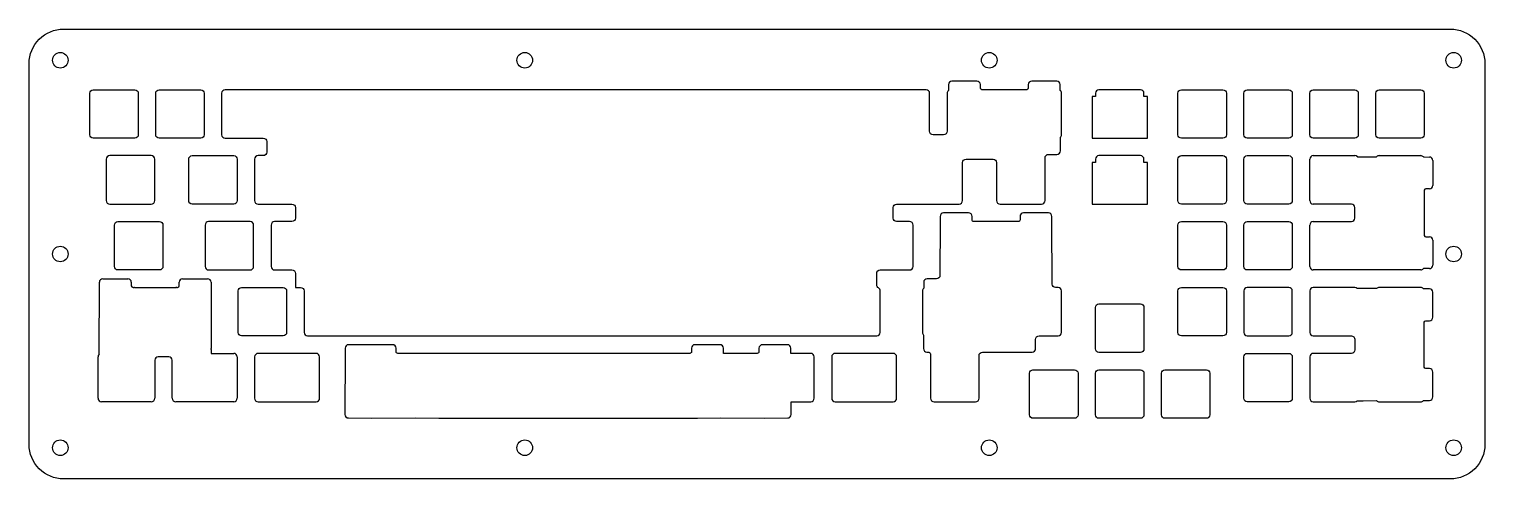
# Model space of a CAD drawing. Header units: millimetres. Extents: x -15 to 406, y -115 to 15.
import ezdxf

# ---------------------------------------------------------------- set-up
doc = ezdxf.new("R2010")
doc.units = ezdxf.units.MM
doc.layers.get('0').update_dxf_attribs({"linetype": 'CONTINUOUS'})

msp = doc.modelspace()

# ---------------------------------------------------------------- linework, layer by layer
for p, q in [((354.95, -34.58), (354.95, -22.58)), ((355.95, -21.58), (367.95, -21.58)), ((368.69, -21.9), (370.33, -21.9)), ((370.33, -21.9), (374.25, -21.91)), ((375, -21.58), (387, -21.58)), ((387.79, -21.96), (387.95, -21.96)), ((387.95, -21.96), (389.5, -21.97)), ((390.5, -22.97), (390.5, -30.18)), ((388, -31.58), (388, -44.62)), ((389.5, -31.18), (388.49, -31.18)), ((366.95, -35.58), (355.95, -35.58)), ((367.95, -39.63), (367.95, -36.58)), ((354.95, -53.63), (354.95, -41.63)), ((355.95, -40.63), (366.95, -40.63)), ((388.49, -45.02), (389.5, -45.02)), ((390.5, -46.02), (390.5, -53.23)), ((387, -54.63), (355.95, -54.63)), ((387.95, -54.24), (387.79, -54.24)), ((389.5, -54.23), (387.95, -54.24)), ((5.29, -59.73), (5.3, -58.18)), ((6.3, -57.18), (13.51, -57.18)), ((14.51, -58.18), (14.51, -59.19)), ((28.35, -59.19), (28.35, -58.18)), ((29.35, -57.18), (36.57, -57.18)), ((37.57, -58.18), (37.57, -59.73)), ((5.23, -77.34), (5.29, -59.73)), ((15.01, -59.69), (15.24, -59.69)), ((15.43, -59.68), (27.43, -59.68)), ((27.62, -59.69), (27.85, -59.69)), ((37.57, -59.73), (37.63, -77.34)), ((4.91, -91.72), (4.91, -79.72)), ((5.23, -78.99), (5.23, -77.35)), ((25.34, -79.72), (22.29, -79.72)), ((37.6, -77.6), (37.6, -78.73)), ((37.6, -78.73), (44.1, -78.73)), ((45.1, -79.72), (45.1, -91.72)), ((21.29, -80.72), (21.29, -91.72)), ((26.34, -91.72), (26.34, -80.72)), ((20.29, -92.73), (5.91, -92.73)), ((44.1, -92.73), (27.34, -92.73))]:
    msp.add_line(p, q)
for points in [[(-5, -115.01, -0.414214), (-15, -105.01), (-15, 5, -0.414214), (-5, 15), (395.53, 15, -0.414214), (405.52, 5), (405.52, -105.01, -0.414214), (395.53, -115.01)], [(2.52, -3.53, -0.414214), (3.52, -2.53), (15.53, -2.53, -0.414214), (16.53, -3.53), (16.53, -15.53, -0.414214), (15.53, -16.53), (3.52, -16.53, -0.414214), (2.52, -15.53)], [(34.58, -2.53, -0.414214), (35.58, -3.53), (35.58, -15.53, -0.414214), (34.58, -16.53), (22.57, -16.53, -0.414214), (21.57, -15.53), (21.57, -3.53, -0.414214), (22.57, -2.53)], [(230.34, -59.81, -0.267949), (229.84, -58.94), (229.84, -55.62, -0.414214), (230.84, -54.63), (239.36, -54.63, 0.414214), (240.36, -53.63), (240.36, -41.63, 0.414214), (239.36, -40.63), (235.6, -40.63, -0.414214), (234.6, -39.63), (234.6, -36.58, -0.414214), (235.6, -35.58), (253.65, -35.58, 0.414214), (254.65, -34.58), (254.65, -23.58, -0.414214), (255.65, -22.58), (263.46, -22.58, -0.414214), (264.46, -23.58), (264.46, -34.58, 0.414214), (265.46, -35.58), (277.46, -35.58, 0.414214), (278.46, -34.58), (278.46, -22.2, -0.41374), (279.46, -21.2), (281.9, -21.2, 0.414835), (282.9, -20.19), (282.89, -16.27, 0.214874), (283.23, -15.53), (283.23, -3.53, 0.232121), (282.84, -2.73), (282.84, -2.58), (282.83, -1.03, 0.413952), (281.83, -0.03), (274.62, -0.03, 0.414214), (273.62, -1.03), (273.62, -2.04, -0.355716), (273.22, -2.53), (260.18, -2.53, -0.355716), (259.78, -2.04), (259.78, -1.03, 0.414214), (258.78, -0.03), (251.57, -0.03, 0.413952), (250.57, -1.03), (250.56, -2.58), (250.56, -2.73, 0.232121), (250.18, -3.53), (250.18, -14.53, -0.414214), (249.18, -15.53), (246.13, -15.53, -0.414214), (245.13, -14.53), (245.13, -3.53, 0.414214), (244.12, -2.53), (41.63, -2.53, 0.414214), (40.62, -3.53), (40.62, -15.53, 0.414214), (41.63, -16.53), (52.63, -16.53, -0.414214), (53.63, -17.53), (53.63, -20.58, -0.414214), (52.63, -21.58), (51.15, -21.58, 0.414214), (50.15, -22.58), (50.15, -34.58, 0.414214), (51.15, -35.58), (60.91, -35.58, -0.414214), (61.91, -36.58), (61.91, -39.63, -0.414214), (60.91, -40.63), (55.91, -40.63, 0.414214), (54.91, -41.63), (54.91, -53.63, 0.414214), (55.91, -54.63), (60.91, -54.63, -0.414214), (61.91, -55.62), (61.91, -59.68), (63.44, -59.68, -0.414214), (64.44, -60.68), (64.44, -72.67, 0.414214), (65.44, -73.68), (229.84, -73.68, 0.414214), (230.84, -72.67), (230.84, -60.68, 0.267949)], [(292.04, -16.53), (308.04, -16.53), (308.04, -4.53), (307.04, -4.53), (307.04, -3.53, 0.414214), (306.04, -2.53), (294.04, -2.53, 0.414214), (293.04, -3.53), (293.04, -4.53), (292.04, -4.53)], [(316.85, -3.53, -0.414214), (317.85, -2.53), (329.85, -2.53, -0.414214), (330.85, -3.53), (330.85, -15.53, -0.414214), (329.85, -16.53), (317.85, -16.53, -0.414214), (316.85, -15.53)], [(335.9, -3.53, -0.414214), (336.9, -2.53), (348.9, -2.53, -0.414214), (349.9, -3.53), (349.9, -15.53, -0.414214), (348.9, -16.53), (336.9, -16.53, -0.414214), (335.9, -15.53)], [(354.95, -3.53, -0.414214), (355.95, -2.53), (367.95, -2.53, -0.414214), (368.95, -3.53), (368.95, -15.53, -0.414214), (367.95, -16.53), (355.95, -16.53, -0.414214), (354.95, -15.53)], [(374, -3.53, -0.414214), (375, -2.53), (387, -2.53, -0.414214), (388, -3.53), (388, -15.53, -0.414214), (387, -16.53), (375, -16.53, -0.414214), (374, -15.53)], [(7.29, -22.58), (7.29, -34.58, 0.414214), (8.29, -35.58), (20.29, -35.58, 0.414214), (21.29, -34.58), (21.29, -22.58, 0.414214), (20.29, -21.58), (8.29, -21.58, 0.414214)], [(31.1, -22.58, -0.414214), (32.1, -21.58), (44.1, -21.58, -0.414214), (45.1, -22.58), (45.1, -34.58, -0.414214), (44.1, -35.58), (32.1, -35.58, -0.414214), (31.1, -34.58)], [(292.04, -35.58), (308.04, -35.58), (308.04, -23.58), (307.04, -23.58), (307.04, -22.58, 0.414214), (306.04, -21.58), (294.04, -21.58, 0.414214), (293.04, -22.58), (293.04, -23.58), (292.04, -23.58)], [(316.85, -22.58, -0.414214), (317.85, -21.58), (329.85, -21.58, -0.414214), (330.85, -22.58), (330.85, -34.58, -0.414214), (329.85, -35.58), (317.85, -35.58, -0.414214), (316.85, -34.58)], [(335.9, -22.58, -0.414214), (336.9, -21.58), (348.9, -21.58, -0.414214), (349.9, -22.58), (349.9, -34.58, -0.414214), (348.9, -35.58), (336.9, -35.58, -0.414214), (335.9, -34.58)], [(9.67, -41.63, -0.414214), (10.67, -40.63), (22.67, -40.63, -0.414214), (23.67, -41.63), (23.67, -53.63, -0.414214), (22.67, -54.63), (10.67, -54.63, -0.414214), (9.67, -53.63)], [(35.86, -41.63), (35.86, -53.63, 0.414214), (36.86, -54.63), (48.86, -54.63, 0.414214), (49.86, -53.63), (49.86, -41.63, 0.414214), (48.86, -40.63), (36.86, -40.63, 0.414214)], [(281.52, -59.68, -0.413119), (280.52, -58.68), (280.46, -40.68), (280.45, -39.13, 0.413952), (279.45, -38.13), (272.24, -38.13, 0.414214), (271.24, -39.13), (271.24, -40.14, -0.414214), (270.74, -40.64), (270.51, -40.64, 0.026727), (270.32, -40.63), (258.32, -40.63, 0.026727), (258.13, -40.64), (257.9, -40.64, -0.414214), (257.4, -40.14), (257.4, -39.13, 0.414214), (256.4, -38.13), (249.18, -38.13, 0.413952), (248.18, -39.13), (248.18, -40.68), (248.12, -56.18, -0.413119), (247.12, -57.18), (244.42, -57.18, 0.413952), (243.42, -58.18), (243.42, -59.73), (243.42, -59.88, 0.232121), (243.03, -60.68), (243.03, -72.67, 0.214874), (243.37, -73.42), (243.35, -77.34, 0.414835), (244.35, -78.35), (244.87, -78.35, -0.279542), (245.41, -79.23), (245.41, -91.72, 0.414214), (246.41, -92.73), (258.41, -92.73, 0.414214), (259.41, -91.72), (259.41, -79.36, -0.414214), (260.41, -78.36), (268.16, -78.36), (274.76, -78.35, 0.414835), (275.76, -77.34), (275.75, -74.68, -0.415309), (276.75, -73.68), (282.23, -73.68, 0.414214), (283.23, -72.67), (283.23, -60.68, 0.414214), (282.23, -59.68)], [(316.85, -41.63, -0.414214), (317.85, -40.63), (329.85, -40.63, -0.414214), (330.85, -41.63), (330.85, -53.63, -0.414214), (329.85, -54.63), (317.85, -54.63, -0.414214), (316.85, -53.63)], [(335.9, -41.63, -0.414214), (336.9, -40.63), (348.9, -40.63, -0.414214), (349.9, -41.63), (349.9, -53.63, -0.414214), (348.9, -54.63), (336.9, -54.63, -0.414214), (335.9, -53.63)], [(45.39, -60.68, -0.414214), (46.39, -59.68), (58.39, -59.68, -0.414214), (59.39, -60.68), (59.39, -72.67, -0.414214), (58.39, -73.68), (46.39, -73.68, -0.414214), (45.39, -72.67)], [(316.85, -60.68, -0.414214), (317.85, -59.68), (329.85, -59.68, -0.414214), (330.85, -60.68), (330.85, -72.67, -0.414214), (329.85, -73.68), (317.85, -73.68, -0.414214), (316.85, -72.67)], [(335.9, -60.68), (335.9, -72.67, 0.414214), (336.9, -73.68), (348.9, -73.68, 0.414214), (349.9, -72.67), (349.9, -60.68, 0.414214), (348.9, -59.68), (336.9, -59.68, 0.414214)], [(366.95, -73.68, -0.414214), (367.95, -74.67), (367.95, -77.73, -0.414214), (366.95, -78.73), (355.95, -78.73, 0.414214), (354.95, -79.72), (354.95, -91.72, 0.414214), (355.95, -92.73), (367.95, -92.73, 0.198912), (368.66, -92.43), (370.33, -92.4), (374.25, -92.39, 0.214874), (375, -92.73), (387, -92.73, 0.232121), (387.79, -92.34), (387.95, -92.34), (389.5, -92.33, 0.413952), (390.5, -91.33), (390.5, -84.12, 0.414214), (389.5, -83.12), (388.49, -83.12, -0.355716), (388, -82.72), (388, -69.68, -0.355716), (388.49, -69.28), (389.5, -69.28, 0.414214), (390.5, -68.28), (390.5, -61.07, 0.413952), (389.5, -60.07), (387.95, -60.06), (387.79, -60.06, 0.232121), (387, -59.68), (375, -59.68, 0.214874), (374.25, -60.01), (370.33, -60), (368.66, -59.97, 0.198912), (367.95, -59.68), (355.95, -59.68, 0.414214), (354.95, -60.68), (354.95, -72.67, 0.414214), (355.95, -73.68)], [(293.04, -65.44, -0.414214), (294.04, -64.44), (306.04, -64.44, -0.414214), (307.04, -65.44), (307.04, -77.44, -0.414214), (306.04, -78.44), (294.04, -78.44, -0.414214), (293.04, -77.44)], [(67.91, -78.73), (51.15, -78.73, 0.414214), (50.15, -79.72), (50.15, -91.72, 0.414214), (51.15, -92.73), (67.91, -92.73, 0.414214), (68.91, -91.72), (68.91, -79.72, 0.414214)], [(205.12, -96.39), (205.11, -92.73), (210.79, -92.73, 0.414214), (211.79, -91.72), (211.79, -79.72, 0.414214), (210.79, -78.73), (205.06, -78.73), (205.06, -77.23, 0.413952), (204.06, -76.23), (196.84, -76.23, 0.414214), (195.84, -77.23), (195.84, -78.24, -0.414214), (195.34, -78.74), (195.12, -78.74, 0.026727), (194.92, -78.73), (185.56, -78.78), (185.56, -77.23, 0.413952), (184.56, -76.23), (177.34, -76.23, 0.414214), (176.34, -77.23), (176.34, -78.24, -0.414214), (175.84, -78.74), (175.62, -78.74, 0.026727), (175.42, -78.73), (105.92, -78.73, 0.026727), (105.73, -78.74), (91.5, -78.74, -0.414214), (91, -78.24), (91, -77.23, 0.414214), (90, -76.23), (77.29, -76.23, 0.413952), (76.29, -77.23), (76.29, -78.78), (76.22, -96.39, 0.414835), (77.22, -97.4), (83.82, -97.41), (96.72, -97.4), (103.32, -97.41), (178.03, -97.41), (184.63, -97.4), (197.53, -97.41), (204.13, -97.4, 0.414835)], [(234.6, -78.73), (217.84, -78.73, 0.414214), (216.84, -79.72), (216.84, -91.72, 0.414214), (217.84, -92.73), (234.6, -92.73, 0.414214), (235.6, -91.72), (235.6, -79.72, 0.414214)], [(335.9, -79.72, -0.414214), (336.9, -78.73), (348.9, -78.73, -0.414214), (349.9, -79.72), (349.9, -91.72, -0.414214), (348.9, -92.73), (336.9, -92.73, -0.414214), (335.9, -91.72)], [(273.99, -84.49, -0.414214), (274.99, -83.49), (286.99, -83.49, -0.414214), (287.99, -84.49), (287.99, -96.49, -0.414214), (286.99, -97.49), (274.99, -97.49, -0.414214), (273.99, -96.49)], [(293.04, -84.49, -0.414214), (294.04, -83.49), (306.04, -83.49, -0.414214), (307.04, -84.49), (307.04, -96.49, -0.414214), (306.04, -97.49), (294.04, -97.49, -0.414214), (293.04, -96.49)], [(312.09, -84.49, -0.414214), (313.09, -83.49), (325.09, -83.49, -0.414214), (326.09, -84.49), (326.09, -96.49, -0.414214), (325.09, -97.49), (313.09, -97.49, -0.414214), (312.09, -96.49)]]:
    msp.add_lwpolyline(points, format="xyb", close=True)
for centre in [(-5.99, 5.99), (128.18, 5.99), (262.35, 5.99), (396.51, 5.99), (-5.99, -50.01), (396.51, -50.01), (-5.99, -106.01), (128.18, -106.01), (262.35, -106.01), (396.51, -106.01)]:
    msp.add_circle(centre, 2.25)
for centre, radius, start, end in [((355.95, -22.58), 1, 90, 180), ((367.95, -22.58), 1, 42.6224, 90), ((375, -22.58), 1, 90, 138.508), ((387, -22.58), 1, 37.7275, 90), ((389.5, -22.97), 1, 0, 89.9489), ((388.49, -31.68), 0.5, 90, 168.3252), ((389.5, -30.18), 1, -90, 0), ((355.95, -34.58), 1, 180, 270), ((366.95, -36.58), 1, 0, 90), ((355.95, -41.63), 1, 90, 180), ((366.95, -39.63), 1, 270, 360), ((388.49, -44.52), 0.5, 191.6748, 270), ((389.5, -46.02), 1, 0, 90), ((355.95, -53.63), 1, 180, 270), ((387, -53.63), 1, 270, 322.2725), ((389.5, -53.23), 1, -89.9489, 0), ((6.3, -58.18), 1, 90, 179.9489), ((13.51, -58.18), 1, 0, 90), ((29.35, -58.18), 1, 90, 180), ((36.57, -58.18), 1, 0.0511, 90), ((15.01, -59.19), 0.5, 180, 270), ((15.43, -61.49), 1.81, 90, 96.124), ((27.43, -61.49), 1.81, 83.876, 90), ((27.85, -59.19), 0.5, -90, 0), ((5.91, -79.72), 1, 132.6224, 180), ((22.29, -80.72), 1, 90, 180), ((25.34, -80.72), 1, 0, 90), ((36.63, -77.35), 1, -14.7439, 0.2142), ((44.1, -79.72), 1, 0, 90), ((5.91, -91.72), 1, 180, 270), ((20.29, -91.72), 1, -90, 0), ((27.34, -91.72), 1, 180, 270), ((44.1, -91.72), 1, -90, 0)]:
    msp.add_arc(centre, radius, start, end)

doc.saveas('drawing.dxf')
